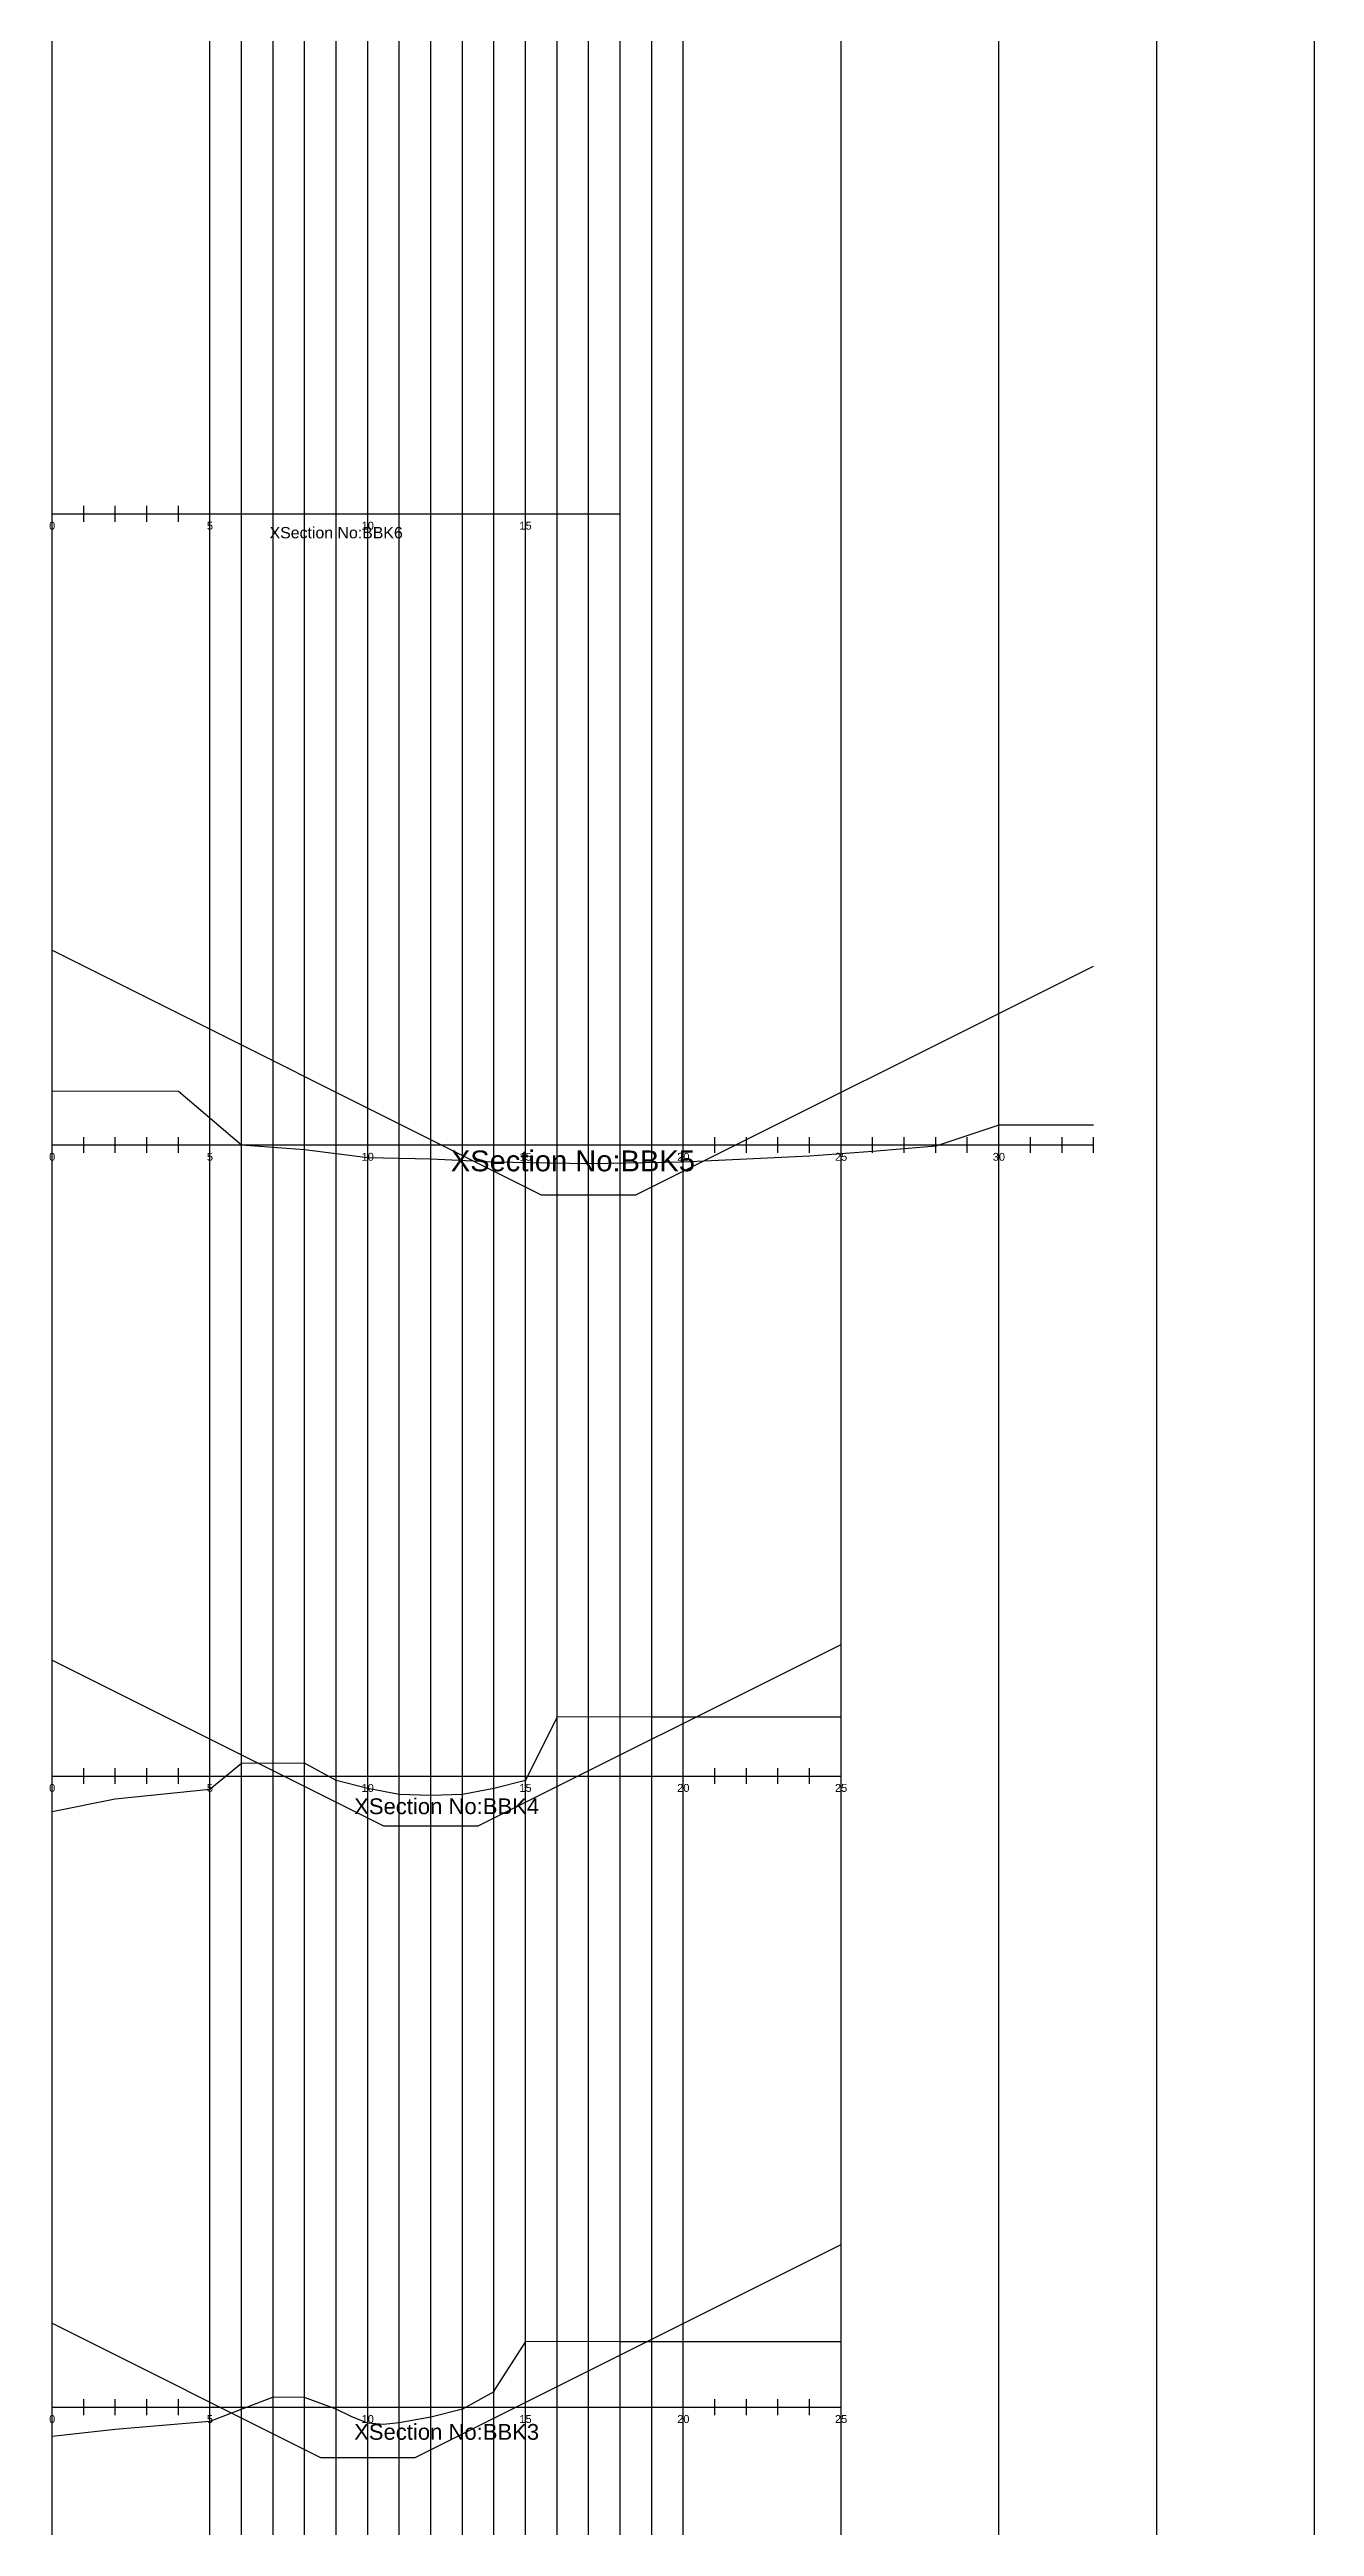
# Model space of a CAD drawing. Header units: inches. Extents: x 1000 to 1040, y -2 to 626.
# Drawn here: x 999.9 to 1040, y 76.2 to 154.7 of the extents above; entities that cross this region are included whole.
import ezdxf

# ---------------------------------------------------------------- set-up
doc = ezdxf.new("R2010")
doc.units = ezdxf.units.IN
doc.header["$MEASUREMENT"] = 0
doc.styles.get("Standard").update_dxf_attribs({"font": 'arial.ttf'})

msp = doc.modelspace()

# ---------------------------------------------------------------- linework, layer by layer
for p, q in [((1000, -1.772), (1000, 625.437)), ((1005, -1.772), (1005, 625.437)), ((1006, -1.772), (1006, 625.437)), ((1007, -1.772), (1007, 625.437)), ((1008, -1.772), (1008, 625.437)), ((1009, -1.772), (1009, 625.437)), ((1010, -1.772), (1010, 625.437)), ((1011, -1.772), (1011, 625.437)), ((1012, -1.772), (1012, 625.437)), ((1013, -1.772), (1013, 625.437)), ((1014, -1.772), (1014, 625.437)), ((1015, -1.772), (1015, 625.437)), ((1016, -1.772), (1016, 625.437)), ((1017, -1.772), (1017, 625.437)), ((1018, -1.772), (1018, 625.437)), ((1019, -1.772), (1019, 625.437)), ((1020, -1.772), (1020, 625.437)), ((1025, -1.772), (1025, 625.437)), ((1030, -1.772), (1030, 625.437)), ((1035, -1.772), (1035, 625.437)), ((1040, -1.772), (1040, 625.437))]:
    msp.add_line(p, q)
for points in [[(1000, 139.75), (1000, 140.25)], [(1000, 139.75), (1000, 140.25)], [(1000, 140), (1018, 140)], [(1000, 140), (1018, 140)], [(1001, 139.75), (1001, 140.25)], [(1001, 139.75), (1001, 140.25)], [(1002, 139.75), (1002, 140.25)], [(1002, 139.75), (1002, 140.25)], [(1003, 139.75), (1003, 140.25)], [(1003, 139.75), (1003, 140.25)], [(1004, 139.75), (1004, 140.25)], [(1004, 139.75), (1004, 140.25)], [(1005, 139.75), (1005, 140.25)], [(1005, 139.75), (1005, 140.25)], [(1006, 139.75), (1006, 140.25)], [(1006, 139.75), (1006, 140.25)], [(1007, 139.75), (1007, 140.25)], [(1007, 139.75), (1007, 140.25)], [(1008, 139.75), (1008, 140.25)], [(1008, 139.75), (1008, 140.25)], [(1009, 139.75), (1009, 140.25)], [(1009, 139.75), (1009, 140.25)], [(1010, 139.75), (1010, 140.25)], [(1010, 139.75), (1010, 140.25)], [(1011, 139.75), (1011, 140.25)], [(1011, 139.75), (1011, 140.25)], [(1012, 139.75), (1012, 140.25)], [(1012, 139.75), (1012, 140.25)], [(1013, 139.75), (1013, 140.25)], [(1013, 139.75), (1013, 140.25)], [(1014, 139.75), (1014, 140.25)], [(1014, 139.75), (1014, 140.25)], [(1015, 139.75), (1015, 140.25)], [(1015, 139.75), (1015, 140.25)], [(1016, 139.75), (1016, 140.25)], [(1016, 139.75), (1016, 140.25)], [(1017, 139.75), (1017, 140.25)], [(1017, 139.75), (1017, 140.25)], [(1018, 139.75), (1018, 140.25)], [(1018, 139.75), (1018, 140.25)], [(1000, 126.17), (1015.5, 118.42), (1017, 118.42), (1018.5, 118.42), (1033, 125.67)], [(1033, 120.628), (1030, 120.633), (1028, 119.958), (1026, 119.793), (1024, 119.642), (1022, 119.551), (1020, 119.451), (1017, 119.401), (1014, 119.452), (1012, 119.552), (1010, 119.593), (1008, 119.842), (1006, 119.993), (1004, 121.693), (1000, 121.702)], [(1000, 119.75), (1000, 120.25)], [(1000, 119.75), (1000, 120.25)], [(1001, 119.75), (1001, 120.25)], [(1001, 119.75), (1001, 120.25)], [(1002, 119.75), (1002, 120.25)], [(1002, 119.75), (1002, 120.25)], [(1003, 119.75), (1003, 120.25)], [(1003, 119.75), (1003, 120.25)], [(1004, 119.75), (1004, 120.25)], [(1004, 119.75), (1004, 120.25)], [(1005, 119.75), (1005, 120.25)], [(1005, 119.75), (1005, 120.25)], [(1006, 119.75), (1006, 120.25)], [(1006, 119.75), (1006, 120.25)], [(1007, 119.75), (1007, 120.25)], [(1007, 119.75), (1007, 120.25)], [(1008, 119.75), (1008, 120.25)], [(1008, 119.75), (1008, 120.25)], [(1009, 119.75), (1009, 120.25)], [(1009, 119.75), (1009, 120.25)], [(1010, 119.75), (1010, 120.25)], [(1010, 119.75), (1010, 120.25)], [(1011, 119.75), (1011, 120.25)], [(1011, 119.75), (1011, 120.25)], [(1012, 119.75), (1012, 120.25)], [(1012, 119.75), (1012, 120.25)], [(1013, 119.75), (1013, 120.25)], [(1013, 119.75), (1013, 120.25)], [(1014, 119.75), (1014, 120.25)], [(1014, 119.75), (1014, 120.25)], [(1015, 119.75), (1015, 120.25)], [(1015, 119.75), (1015, 120.25)], [(1016, 119.75), (1016, 120.25)], [(1016, 119.75), (1016, 120.25)], [(1017, 119.75), (1017, 120.25)], [(1017, 119.75), (1017, 120.25)], [(1018, 119.75), (1018, 120.25)], [(1018, 119.75), (1018, 120.25)], [(1019, 119.75), (1019, 120.25)], [(1019, 119.75), (1019, 120.25)], [(1020, 119.75), (1020, 120.25)], [(1020, 119.75), (1020, 120.25)], [(1021, 119.75), (1021, 120.25)], [(1021, 119.75), (1021, 120.25)], [(1022, 119.75), (1022, 120.25)], [(1022, 119.75), (1022, 120.25)], [(1023, 119.75), (1023, 120.25)], [(1023, 119.75), (1023, 120.25)], [(1024, 119.75), (1024, 120.25)], [(1024, 119.75), (1024, 120.25)], [(1025, 119.75), (1025, 120.25)], [(1025, 119.75), (1025, 120.25)], [(1026, 119.75), (1026, 120.25)], [(1026, 119.75), (1026, 120.25)], [(1027, 119.75), (1027, 120.25)], [(1027, 119.75), (1027, 120.25)], [(1028, 119.75), (1028, 120.25)], [(1028, 119.75), (1028, 120.25)], [(1029, 119.75), (1029, 120.25)], [(1029, 119.75), (1029, 120.25)], [(1030, 119.75), (1030, 120.25)], [(1030, 119.75), (1030, 120.25)], [(1031, 119.75), (1031, 120.25)], [(1031, 119.75), (1031, 120.25)], [(1032, 119.75), (1032, 120.25)], [(1032, 119.75), (1032, 120.25)], [(1033, 119.75), (1033, 120.25)], [(1033, 119.75), (1033, 120.25)], [(1000, 120), (1033, 120)], [(1000, 120), (1033, 120)], [(1000, 103.67), (1010.5, 98.42), (1012, 98.42), (1013.5, 98.42), (1025, 104.17)], [(1025, 101.872), (1019, 101.872), (1016, 101.88), (1015, 99.86), (1014, 99.608), (1013, 99.419), (1012, 99.38), (1011, 99.418), (1010, 99.609), (1009, 99.855), (1008, 100.404), (1006, 100.395), (1005, 99.57), (1002, 99.27), (1000, 98.87)], [(1000, 99.75), (1000, 100.25)], [(1000, 99.75), (1000, 100.25)], [(1000, 100), (1019, 100)], [(1000, 100), (1025, 100)], [(1001, 99.75), (1001, 100.25)], [(1001, 99.75), (1001, 100.25)], [(1002, 99.75), (1002, 100.25)], [(1002, 99.75), (1002, 100.25)], [(1003, 99.75), (1003, 100.25)], [(1003, 99.75), (1003, 100.25)], [(1004, 99.75), (1004, 100.25)], [(1004, 99.75), (1004, 100.25)], [(1005, 99.75), (1005, 100.25)], [(1005, 99.75), (1005, 100.25)], [(1006, 99.75), (1006, 100.25)], [(1006, 99.75), (1006, 100.25)], [(1007, 99.75), (1007, 100.25)], [(1007, 99.75), (1007, 100.25)], [(1008, 99.75), (1008, 100.25)], [(1008, 99.75), (1008, 100.25)], [(1009, 99.75), (1009, 100.25)], [(1009, 99.75), (1009, 100.25)], [(1010, 99.75), (1010, 100.25)], [(1010, 99.75), (1010, 100.25)], [(1011, 99.75), (1011, 100.25)], [(1011, 99.75), (1011, 100.25)], [(1012, 99.75), (1012, 100.25)], [(1012, 99.75), (1012, 100.25)], [(1013, 99.75), (1013, 100.25)], [(1013, 99.75), (1013, 100.25)], [(1014, 99.75), (1014, 100.25)], [(1014, 99.75), (1014, 100.25)], [(1015, 99.75), (1015, 100.25)], [(1015, 99.75), (1015, 100.25)], [(1016, 99.75), (1016, 100.25)], [(1016, 99.75), (1016, 100.25)], [(1017, 99.75), (1017, 100.25)], [(1017, 99.75), (1017, 100.25)], [(1018, 99.75), (1018, 100.25)], [(1018, 99.75), (1018, 100.25)], [(1019, 99.75), (1019, 100.25)], [(1019, 99.75), (1019, 100.25)], [(1020, 99.75), (1020, 100.25)], [(1021, 99.75), (1021, 100.25)], [(1022, 99.75), (1022, 100.25)], [(1023, 99.75), (1023, 100.25)], [(1024, 99.75), (1024, 100.25)], [(1025, 99.75), (1025, 100.25)], [(1000, 82.66), (1008.5, 78.41), (1010, 78.41), (1011.5, 78.41), (1025, 85.16)], [(1025, 82.075), (1018, 82.075), (1015, 82.08), (1014, 80.515), (1014, 80.489), (1013, 79.94), (1012, 79.688), (1011, 79.499), (1010.5, 79.45), (1010, 79.498), (1009.5, 79.689), (1009, 79.939), (1008, 80.312), (1007, 80.314), (1005, 79.55), (1002, 79.288), (1000, 79.075)], [(1000, 79.75), (1000, 80.25)], [(1000, 79.75), (1000, 80.25)], [(1001, 79.75), (1001, 80.25)], [(1001, 79.75), (1001, 80.25)], [(1002, 79.75), (1002, 80.25)], [(1002, 79.75), (1002, 80.25)], [(1003, 79.75), (1003, 80.25)], [(1003, 79.75), (1003, 80.25)], [(1004, 79.75), (1004, 80.25)], [(1004, 79.75), (1004, 80.25)], [(1005, 79.75), (1005, 80.25)], [(1005, 79.75), (1005, 80.25)], [(1006, 79.75), (1006, 80.25)], [(1006, 79.75), (1006, 80.25)], [(1007, 79.75), (1007, 80.25)], [(1007, 79.75), (1007, 80.25)], [(1008, 79.75), (1008, 80.25)], [(1008, 79.75), (1008, 80.25)], [(1009, 79.75), (1009, 80.25)], [(1009, 79.75), (1009, 80.25)], [(1010, 79.75), (1010, 80.25)], [(1010, 79.75), (1010, 80.25)], [(1011, 79.75), (1011, 80.25)], [(1011, 79.75), (1011, 80.25)], [(1012, 79.75), (1012, 80.25)], [(1012, 79.75), (1012, 80.25)], [(1013, 79.75), (1013, 80.25)], [(1013, 79.75), (1013, 80.25)], [(1014, 79.75), (1014, 80.25)], [(1014, 79.75), (1014, 80.25)], [(1015, 79.75), (1015, 80.25)], [(1015, 79.75), (1015, 80.25)], [(1016, 79.75), (1016, 80.25)], [(1016, 79.75), (1016, 80.25)], [(1017, 79.75), (1017, 80.25)], [(1017, 79.75), (1017, 80.25)], [(1018, 79.75), (1018, 80.25)], [(1018, 79.75), (1018, 80.25)], [(1019, 79.75), (1019, 80.25)], [(1020, 79.75), (1020, 80.25)], [(1021, 79.75), (1021, 80.25)], [(1022, 79.75), (1022, 80.25)], [(1023, 79.75), (1023, 80.25)], [(1024, 79.75), (1024, 80.25)], [(1025, 79.75), (1025, 80.25)], [(1000, 80), (1018, 80)], [(1000, 80), (1025, 80)]]:
    msp.add_lwpolyline(points)

# ---------------------------------------------------------------- texts
for s, insert, char_height, attachment_point in [('0', (1000, 139.75), 0.25, 2), ('0', (1000, 139.75), 0.25, 2), ('5', (1005, 139.75), 0.25, 2), ('5', (1005, 139.75), 0.25, 2), ('10', (1010, 139.75), 0.25, 2), ('10', (1010, 139.75), 0.25, 2), ('15', (1015, 139.75), 0.25, 2), ('15', (1015, 139.75), 0.25, 2), ('XSection No:BBK6', (1009, 139.402), 0.36, 5), ('0', (1000, 119.75), 0.25, 2), ('0', (1000, 119.75), 0.25, 2), ('5', (1005, 119.75), 0.25, 2), ('5', (1005, 119.75), 0.25, 2), ('10', (1010, 119.75), 0.25, 2), ('10', (1010, 119.75), 0.25, 2), ('XSection No:BBK5', (1016.5, 119.491), 0.66, 5), ('15', (1015, 119.75), 0.25, 2), ('15', (1015, 119.75), 0.25, 2), ('20', (1020, 119.75), 0.25, 2), ('20', (1020, 119.75), 0.25, 2), ('25', (1025, 119.75), 0.25, 2), ('25', (1025, 119.75), 0.25, 2), ('30', (1030, 119.75), 0.25, 2), ('30', (1030, 119.75), 0.25, 2), ('0', (1000, 99.75), 0.25, 2), ('0', (1000, 99.75), 0.25, 2), ('5', (1005, 99.75), 0.25, 2), ('5', (1005, 99.75), 0.25, 2), ('10', (1010, 99.75), 0.25, 2), ('10', (1010, 99.75), 0.25, 2), ('15', (1015, 99.75), 0.25, 2), ('15', (1015, 99.75), 0.25, 2), ('20', (1020, 99.75), 0.25, 2), ('25', (1025, 99.75), 0.25, 2), ('XSection No:BBK4', (1012.5, 99.04), 0.5, 5), ('0', (1000, 79.75), 0.25, 2), ('0', (1000, 79.75), 0.25, 2), ('5', (1005, 79.75), 0.25, 2), ('5', (1005, 79.75), 0.25, 2), ('XSection No:BBK3', (1012.5, 79.214), 0.5, 5), ('10', (1010, 79.75), 0.25, 2), ('10', (1010, 79.75), 0.25, 2), ('15', (1015, 79.75), 0.25, 2), ('15', (1015, 79.75), 0.25, 2), ('20', (1020, 79.75), 0.25, 2), ('25', (1025, 79.75), 0.25, 2)]:
    msp.add_mtext(s, dxfattribs=dict(insert=insert, char_height=char_height, attachment_point=attachment_point))

doc.saveas('drawing.dxf')
